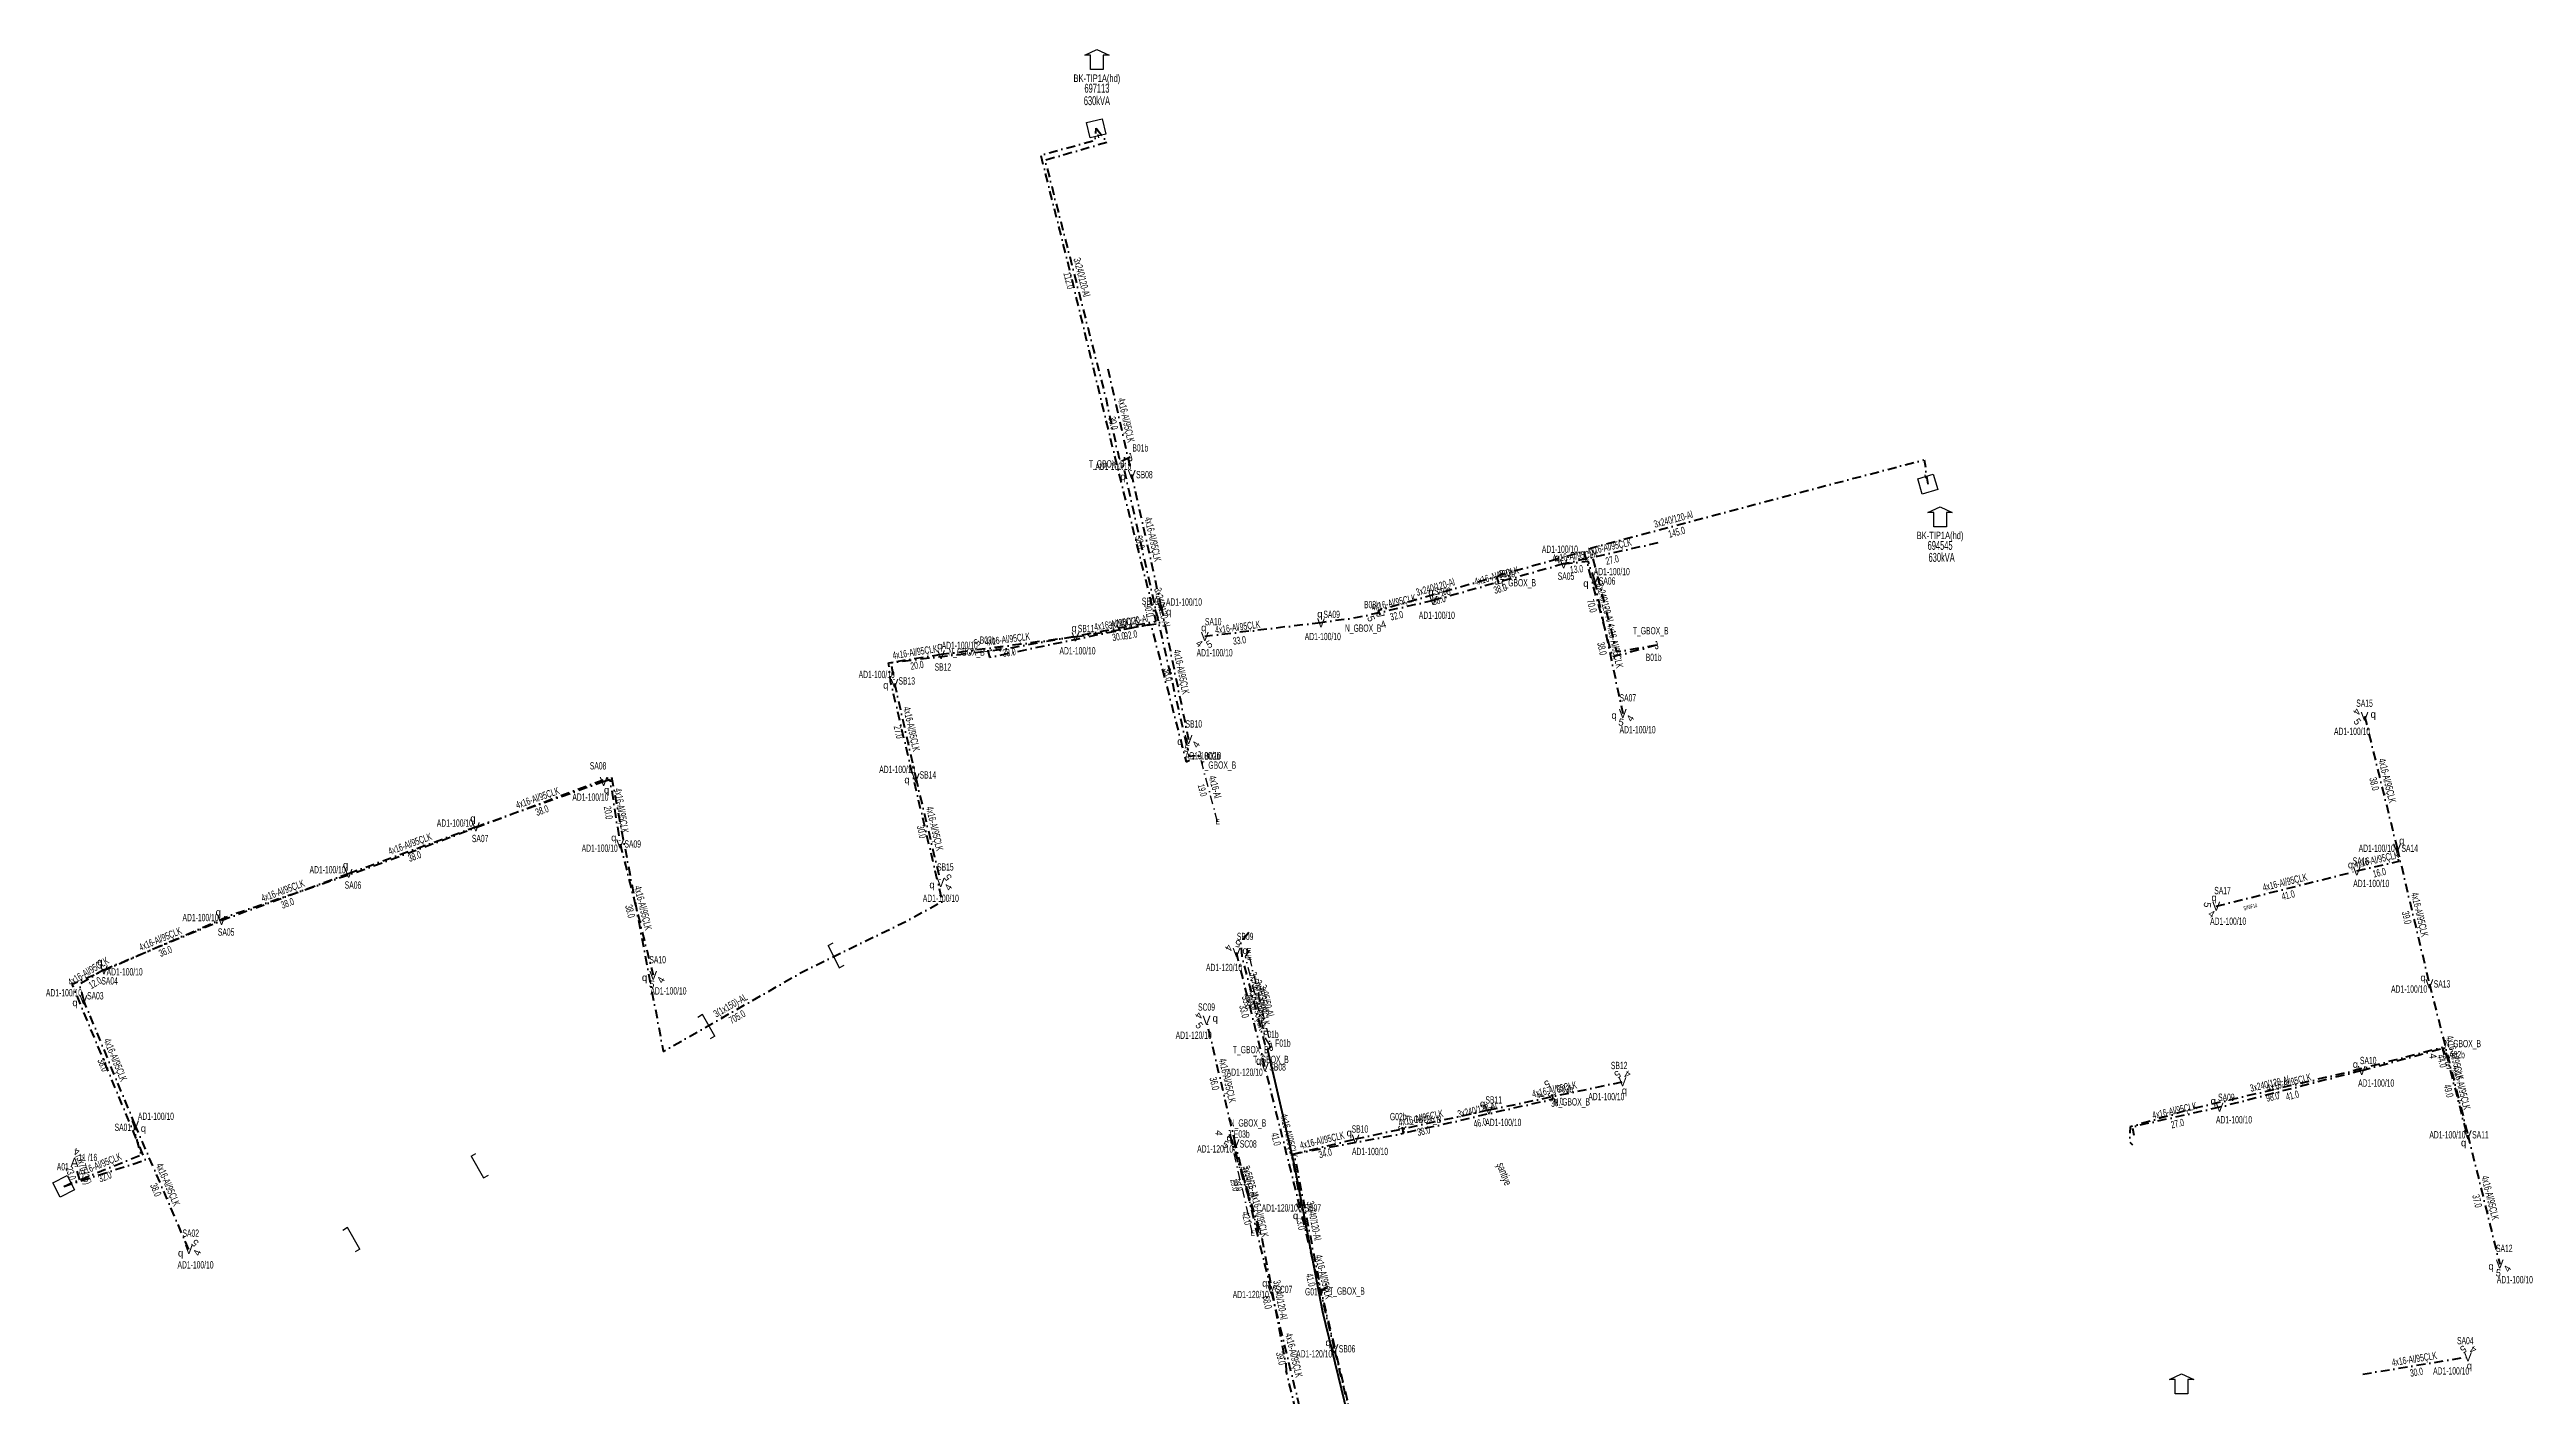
# Model space of a CAD drawing. Header units: millimetres. Extents: x 568462 to 571186, y 4080123 to 4081617.
# Drawn here: x 569454 to 570149, y 4081240 to 4081617 of the extents above; entities that cross this region are included whole.
import ezdxf
from ezdxf.enums import TextEntityAlignment as Align

# ---------------------------------------------------------------- set-up
doc = ezdxf.new("R2010")
doc.units = ezdxf.units.MM
doc.linetypes.add('DASHDOT', pattern=[5, 2.5, -1.25, 0, -1.25])
for name, color, linetype, lineweight in [('DIREK_AYD_YENI', 152, 'Continuous', 25), ('DIREK_BOX_YENI', 5, 'Continuous', 25), ('DIREK_OG_MEVCUT', 16, 'Continuous', 25), ('HAT_ABONE_YERALTI_YENI', 30, 'DASHDOT', 30), ('HAT_AG_YERALTI_MEVCUT', 126, 'DASHDOT', 50), ('HAT_AYD_YERALTI_YENI', 4, 'DASHDOT', 40), ('HAT_BOX_YERALTI_YENI', 5, 'DASHDOT', 50), ('HAT_OG_YERALTI_YENI', 1, 'DASHDOT', 70), ('KULLANICI', 4, 'Continuous', 25), ('NODE_ABONE_YENI', 5, 'Continuous', 25), ('TRAFO_MEVCUT', 5, 'Continuous', 30)]:
    doc.layers.add(name, color=color, linetype=linetype, lineweight=lineweight)
doc.layers.add('NIA_OG', color=6, linetype='Continuous')
doc.styles.add('Direk', font='B_CAD')
doc.styles.get("Standard").update_dxf_attribs({"font": 'Arial'})

# ---------------------------------------------------------------- blocks, each defined once
blk = doc.blocks.new('OG_NIA', base_point=(-43.6726, 128.9236))
at = {"layer": 'NIA_OG'}
for p, q in [((-43.672618, 132.403582), (-45.232618, 132.403582)), ((-43.672618, 125.443582), (-43.672618, 132.403582)), ((-43.672618, 125.443582), (-45.232618, 125.443582))]:
    blk.add_line(p, q, dxfattribs=at)
blk = doc.blocks.new('MEV_BETKOSK')
at = {"layer": 'TRAFO_MEVCUT', "linetype": 'Continuous'}
for p, q in [((-3.4, 2), (0, 3.6)), ((-1.8, 2), (-3.4, 2)), ((-1.8, -2), (-1.8, 2)), ((0, 3.6), (3.4, 2)), ((3.4, 2), (1.8, 2)), ((1.8, 2), (1.8, -2)), ((1.8, -2), (-1.8, -2))]:
    blk.add_line(p, q, dxfattribs=at)
blk = doc.blocks.new('MEV_BINA_KARE')
at = {"layer": 'TRAFO_MEVCUT', "linetype": 'Continuous'}
for p, q in [((-2.25, -2.25), (-2.25, 2.25)), ((-2.25, 2.25), (2.25, 2.25)), ((0, 1.8), (0, 2.7)), ((2.25, 2.25), (2.25, -2.25)), ((2.25, -2.25), (-2.25, -2.25))]:
    blk.add_line(p, q, dxfattribs=at)

msp = doc.modelspace()

# ---------------------------------------------------------------- linework, layer by layer
at = {"layer": 'HAT_ABONE_YERALTI_YENI', "flags": 128}
for points in [[(569781.806556, 4081400.641649), (569776.765681, 4081419.307691)], [(569790.60361, 4081364.559511), (569789.54498, 4081362.909611), (569795.268171, 4081339.740161), (569796.752736, 4081337.522103)], [(569790.744895, 4081362.611949), (569796.752736, 4081337.522103)], [(569791.630873, 4081285.316985), (569785.164116, 4081313.079687)], [(569793.337106, 4081285.521733), (569785.164116, 4081313.079687)]]:
    msp.add_lwpolyline(points, dxfattribs=at)
at = {"layer": 'HAT_AG_YERALTI_MEVCUT', "flags": 128}
msp.add_lwpolyline([(569458.219, 4081298.415), (569462.831715, 4081300.098149), (569461.254, 4081305.132)], dxfattribs=at)
at = {"layer": 'HAT_AYD_YERALTI_YENI', "flags": 128}
for points in [[(569750.990047, 4081527.714448), (569757.728164, 4081498.025781)], [(569766.006761, 4081460.938521), (569757.728164, 4081498.025781)], [(569905.218731, 4081478.906191), (569878.824155, 4081472.987749)], [(569878.824155, 4081472.987749), (569842.240838, 4081462.708601)], [(569878.824155, 4081472.987749), (569885.653742, 4081473.739407), (569887.478837, 4081468.20583)], [(569887.478837, 4081468.20583), (569895.423849, 4081431.045679)], [(569741.931858, 4081452.519221), (569765.605521, 4081456.383882), (569764.267747, 4081460.161127), (569766.006761, 4081460.938521)], [(569766.006761, 4081460.938521), (569773.661105, 4081423.717411)], [(569810.791734, 4081456.486721), (569778.212998, 4081452.630783)], [(569842.240838, 4081462.708601), (569820.929959, 4081457.943563), (569810.791734, 4081456.486721)], [(569741.931858, 4081452.519221), (569704.260156, 4081447.534965)], [(569704.260156, 4081447.534965), (569690.18473, 4081445.304366), (569691.200562, 4081439.489664)], [(569691.200562, 4081439.489664), (569697.147658, 4081413.016498)], [(570103.428601, 4081430.238155), (570112.56006, 4081393.228132)], [(569573.812548, 4081399.261457), (569609.624, 4081411.972)], [(569609.624, 4081411.972), (569611.382792, 4081412.516114), (569614.248156, 4081394.450321)], [(569697.147658, 4081413.016498), (569704.151382, 4081383.600114)], [(569538.128962, 4081386.196938), (569573.812548, 4081399.261457)], [(569614.248156, 4081394.450321), (569623.534226, 4081357.602406)], [(570101.247874, 4081386.861592), (570113.034342, 4081389.603111), (570112.56006, 4081393.228132)], [(570112.56006, 4081393.228132), (570121.602829, 4081355.188868)], [(569502.493981, 4081373.000417), (569538.128962, 4081386.196938)], [(570061.836, 4081376.986), (570101.247874, 4081386.861592)], [(569469.512338, 4081359.169405), (569502.493981, 4081373.000417)], [(569795.08444, 4081331.893033), (569787.103752, 4081364.004983)], [(569469.512338, 4081359.169405), (569462.63842, 4081355.062856), (569463.770358, 4081350.745035)], [(570121.602829, 4081355.188868), (570132.381919, 4081312.870349)], [(569478.251181, 4081315.612348), (569463.770358, 4081350.745035)], [(569786.813352, 4081310.310568), (569778.694734, 4081345.011551)], [(569804.948068, 4081292.358499), (569795.08444, 4081331.893033)], [(570102.631858, 4081330.89972), (570125.861415, 4081337.272467), (570131.799106, 4081314.067699), (570132.381919, 4081312.870349)], [(569857.870578, 4081319.844109), (569895.35806, 4081327.74905)], [(570102.631858, 4081330.89972), (570062.769272, 4081320.597245)], [(569820.482069, 4081311.693106), (569857.870578, 4081319.844109)], [(570062.769272, 4081320.597245), (570038.312806, 4081315.136872), (570038.69, 4081312.81)], [(569458.219, 4081298.415), (569479.936131, 4081307.233152), (569478.197024, 4081313.371175), (569478.251181, 4081315.612348)], [(569493.31575, 4081280.725978), (569478.251181, 4081315.612348)], [(569804.948068, 4081292.358499), (569805.148436, 4081294.136054), (569802.575962, 4081307.365921), (569820.482069, 4081311.693106)], [(570132.381919, 4081312.870349), (570141.333117, 4081276.626087)], [(569796.794517, 4081269.510298), (569786.813352, 4081310.310568)], [(569814.566755, 4081252.858003), (569804.948068, 4081292.358499)], [(569805.997279, 4081231.731781), (569796.794517, 4081269.510298)], [(569823.65924, 4081215.174016), (569814.566755, 4081252.858003)], [(570102.914988, 4081245.744915), (570132.420787, 4081250.594482)]]:
    msp.add_lwpolyline(points, dxfattribs=at)
at = {"layer": 'HAT_BOX_YERALTI_YENI', "flags": 128}
for points in [[(569747.773, 4081595.144), (569750.835292, 4081591.212606), (569733.413537, 4081586.158967), (569750.426466, 4081519.686292), (569754.1502, 4081502.530518), (569757.315193, 4081502.898294)], [(569757.315193, 4081502.898294), (569755.017444, 4081501.743077), (569773.764562, 4081419.055206), (569776.765681, 4081419.307691)], [(569904.851105, 4081450.182493), (569893.76479, 4081448.303022), (569886.367685, 4081477.419285), (569933.715655, 4081490.001376), (569979.967427, 4081502.19265), (569980.942, 4081495.343)], [(569904.851105, 4081450.182493), (569892.584401, 4081446.886555), (569884.557755, 4081476.474973), (569860.477819, 4081469.628717), (569860.578028, 4081467.731927)], [(569827.448918, 4081458.706108), (569826.779832, 4081459.947482), (569859.921444, 4081469.440525), (569860.578028, 4081467.731927)], [(569717.336422, 4081448.800881), (569717.85709, 4081446.792042), (569751.104714, 4081453.748468), (569763.073859, 4081456.101376), (569772.996996, 4081417.431832), (569776.765681, 4081419.307691)], [(569790.557524, 4081369.578829), (569788.285827, 4081366.767753), (569788.600823, 4081362.935292), (569795.061143, 4081338.161001), (569796.752736, 4081337.522103)], [(570125.810241, 4081335.339316), (570125.31371, 4081337.361392), (570098.550428, 4081330.356299), (570055.827572, 4081320.342267), (570037.673247, 4081315.11769), (570037.632863, 4081312.169642), (570037.552095, 4081310.796579), (570038.397, 4081310.019)], [(569875.528286, 4081324.236732), (569875.814026, 4081322.855598), (569834.171307, 4081313.304433), (569833.58143, 4081314.994989)], [(569785.164116, 4081313.079687), (569794.189836, 4081284.071688), (569800.96407, 4081248.407974), (569801.02, 4081246.63)], [(569833.58143, 4081314.994989), (569833.830778, 4081313.196572), (569803.276084, 4081307.474129), (569810.723396, 4081269.359388), (569812.352748, 4081269.92975)], [(569812.352748, 4081269.92975), (569810.826962, 4081269.029834), (569827.459489, 4081199.493307), (569831.537137, 4081185.530675), (569838.087, 4081184.003)], [(569809.872898, 4081210.964045), (569801.02, 4081246.63)]]:
    msp.add_lwpolyline(points, dxfattribs=at)
at = {"layer": 'HAT_BOX_YERALTI_YENI', "linetype": 'ByBlock', "flags": 128}
msp.add_lwpolyline([(569796.752736, 4081337.522103), (569795.752628, 4081336.764847), (569803.270901, 4081304.404831), (569811.183948, 4081263.19788), (569830.418459, 4081184.545357), (569834.860722, 4081184.38382), (569838.087, 4081184.003)], dxfattribs=at)
msp.add_lwpolyline([(569796.752736, 4081337.522103), (569795.752628, 4081336.764847), (569803.270901, 4081304.404831), (569811.183948, 4081263.19788), (569830.418459, 4081184.545357), (569834.860722, 4081184.38382), (569838.087, 4081184.003)], dxfattribs=at)
at = {"layer": 'HAT_OG_YERALTI_YENI', "flags": 128}
msp.add_lwpolyline([(569458.219, 4081298.415), (569481.076674, 4081305.78317), (569460.606424, 4081355.113709), (569505.181555, 4081374.518516), (569543.2442, 4081387.552088), (569611.814898, 4081413.320986), (569626.352713, 4081336.25987), (569665.914795, 4081358.866774), (569694.335501, 4081372.679419), (569704.627498, 4081378.357762), (569690.090763, 4081440.039098), (569689.525384, 4081445.248662), (569722.111722, 4081449.134808), (569764.557342, 4081456.884025), (569752.586846, 4081504.805246), (569739.981837, 4081556.905163), (569732.241489, 4081587.642035), (569747.461087, 4081591.805243), (569747.773, 4081595.144)], dxfattribs=at)

# ---------------------------------------------------------------- block references
at = {"layer": 'NIA_OG'}
for p, rotation in [((569674.118734, 4081362.853941), 205.920049), ((569639.104766, 4081343.546757), 29.744881), ((569574.212574, 4081303.825557), 209.989117), ((569539.56776, 4081283.832137), 29.989117)]:
    msp.add_blockref('OG_NIA', p, dxfattribs=dict(at, rotation=rotation))
at = {"layer": 'TRAFO_MEVCUT'}
for p in [(569747.950535, 4081613.642088), (569747.950535, 4081613.642088), (569984.39812, 4081485.421983), (569984.39812, 4081485.421983), (570052.114596, 4081242.227052), (570052.114596, 4081242.227052)]:
    msp.add_blockref('MEV_BETKOSK', p, dxfattribs=at)
for p, rotation in [((569747.773, 4081595.144), 193.3045939999999), ((569747.773, 4081595.144), 193.3045939999999), ((569980.942, 4081495.343), 16.223894), ((569980.942, 4081495.343), 16.223894), ((569458.219, 4081298.415), 296.597689), ((569458.219, 4081298.415), 296.597689)]:
    msp.add_blockref('MEV_BINA_KARE', p, dxfattribs=dict(at, rotation=rotation))

# ---------------------------------------------------------------- texts
at = {"layer": 'DIREK_AYD_YENI', "width": 0.53}
for s, p in [('AD1-100/10', (569752.55911, 4081500.367815)), ('SB08', (569761.266556, 4081498.025941)), ('AD1-100/10', (569877.783723, 4081477.10969)), ('SA05', (569879.491234, 4081469.551907)), ('AD1-100/10', (569892.330334, 4081470.823131)), ('SB09', (569762.87901, 4081462.509244)), ('AD1-100/10', (569772.363572, 4081462.301526)), ('SA08', (569844.828774, 4081465.32547)), ('SA06', (569891.017229, 4081468.20599)), ('SA10', (569780.562759, 4081456.790554)), ('SA09', (569813.776741, 4081458.823871)), ('AD1-100/10', (569843.279809, 4081458.587217)), ('AD1-100/10', (569709.475612, 4081450.129386)), ('AD1-100/10', (569742.508975, 4081448.612995)), ('SB11', (569744.917045, 4081454.856203)), ('AD1-100/10', (569811.298167, 4081452.621032)), ('AD1-100/10', (569686.203882, 4081441.972577)), ('SB12', (569704.763647, 4081444.07137)), ('AD1-100/10', (569780.963494, 4081448.070907)), ('SB13', (569694.632888, 4081440.174597)), ('SA07', (569896.843272, 4081435.430875)), ('SB10', (569775.120351, 4081428.102607)), ('SA15', (570103.424955, 4081433.923351)), ('AD1-100/10', (569899.571897, 4081426.4871)), ('AD1-100/10', (570099.915924, 4081426.028279)), ('SA08', (569608.066961, 4081416.357196)), ('AD1-100/10', (569691.966007, 4081415.346708)), ('SB14', (569700.557587, 4081413.805412)), ('AD1-100/10', (569777.748536, 4081419.157707)), ('AD1-100/10', (569605.92182, 4081407.587124)), ('AD1-100/10', (569567.909876, 4081400.307529)), ('SA07', (569574.999562, 4081395.96889)), ('AD1-100/10', (569608.525296, 4081393.260759)), ('SA09', (569617.786548, 4081394.450481)), ('AD1-100/10', (570106.832388, 4081393.228292)), ('SA14', (570116.098453, 4081393.228292)), ('AD1-100/10', (569532.22629, 4081387.214028)), ('SB15', (569705.455625, 4081387.98531)), ('SA16', (570102.419146, 4081389.671788)), ('SA06', (569539.338354, 4081382.912524)), ('AD1-100/10', (569704.188944, 4081379.215238)), ('SA17', (570063.602114, 4081381.371196)), ('AD1-100/10', (570105.298296, 4081383.361592)), ('AD1-100/10', (569496.591309, 4081373.798877)), ('AD1-100/10', (570065.170761, 4081372.776124)), ('SA05', (569503.778776, 4081369.74476)), ('SB09', (569789.524558, 4081368.50757)), ('AD1-100/10', (569475.315134, 4081358.573946)), ('SA10', (569624.781934, 4081361.987601)), ('AD1-120/10', (569783.60326, 4081359.795107)), ('AD1-100/10', (569458.299396, 4081352.717693)), ('SA03', (569467.088617, 4081351.85821)), ('SA04', (569471.090559, 4081356.045431)), ('AD1-100/10', (569627.808157, 4081353.224891)), ('AD1-100/10', (570115.916653, 4081353.750158)), ('SA13', (570125.141221, 4081355.189668)), ('SC09', (569778.694056, 4081348.696747)), ('AD1-120/10', (569775.09419, 4081340.801675)), ('AD1-120/10', (569789.402018, 4081330.437772)), ('SB08', (569798.622832, 4081331.893193)), ('SB12', (569894.402426, 4081332.309246)), ('SA10', (570104.448273, 4081333.709691)), ('AD1-100/10', (569890.803427, 4081323.592463)), ('SA09', (570064.656535, 4081323.404646)), ('AD1-100/10', (570106.68228, 4081327.39972)), ('AD1-100/10', (569484.081436, 4081318.072495)), ('SB11', (569859.225541, 4081322.654305)), ('AD1-100/10', (570066.819694, 4081317.097245)), ('SA01', (569474.809878, 4081314.974043)), ('SC08', (569790.393631, 4081310.310728)), ('SB10', (569821.695444, 4081314.503302)), ('AD1-100/10', (569861.921, 4081316.344109)), ('AD1-100/10', (570126.654248, 4081312.870509)), ('SA11', (570135.920312, 4081312.870509)), ('AD1-120/10', (569781.118609, 4081308.912806)), ('AD1-100/10', (569824.532491, 4081308.193106)), ('AD1-120/10', (569799.220396, 4081292.358659)), ('SB07', (569808.48646, 4081292.358659)), ('SA02', (569493.852883, 4081285.286174)), ('AD1-100/10', (569495.185685, 4081276.395603)), ('SA12', (570142.606994, 4081281.011283)), ('AD1-120/10', (569791.105656, 4081268.083906)), ('SC07', (569800.374795, 4081269.510458)), ('AD1-100/10', (570145.570975, 4081272.246365)), ('SA04', (570131.673929, 4081255.154678)), ('AD1-120/10', (569808.875744, 4081251.441804)), ('SB06', (569818.105148, 4081252.858163)), ('AD1-100/10', (570127.707678, 4081246.651941))]:
    msp.add_text(s, height=2.05, dxfattribs=at).set_placement(p, align=Align.MIDDLE_CENTER)
at = {"layer": 'DIREK_AYD_YENI', "style": 'Direk'}
for p in [(569757.728164, 4081498.025781), (569878.824155, 4081472.987749), (569842.240838, 4081462.708601), (569887.478837, 4081468.20583), (569766.006761, 4081460.938521), (569810.791734, 4081456.486721), (569741.931858, 4081452.519221), (569778.212998, 4081452.630783), (569704.260156, 4081447.534965), (569691.200562, 4081439.489664), (569895.423849, 4081431.045679), (570103.428601, 4081430.238155), (569773.661105, 4081423.717411), (569609.624, 4081411.972), (569697.147658, 4081413.016498), (569573.812548, 4081399.261457), (569614.248156, 4081394.450321), (570112.56006, 4081393.228132), (569538.128962, 4081386.196938), (570101.247874, 4081386.861592), (569704.151382, 4081383.600114), (569502.493981, 4081373.000417), (570061.836, 4081376.986), (569469.512338, 4081359.169405), (569787.103752, 4081364.004983), (569623.534226, 4081357.602406), (570121.602829, 4081355.188868), (569463.770358, 4081350.745035), (569778.694734, 4081345.011551), (569795.08444, 4081331.893033), (570102.631858, 4081330.89972), (569895.35806, 4081327.74905), (569857.870578, 4081319.844109), (570062.769272, 4081320.597245), (569478.251181, 4081315.612348), (569786.813352, 4081310.310568), (569820.482069, 4081311.693106), (570132.381919, 4081312.870349), (569804.948068, 4081292.358499), (569493.31575, 4081280.725978), (570141.333117, 4081276.626087), (569796.794517, 4081269.510298), (569814.566755, 4081252.858003), (570132.420787, 4081250.594482)]:
    msp.add_text('V', height=2.5, dxfattribs=at).set_placement(p, align=Align.MIDDLE_CENTER)
at = {"layer": 'DIREK_AYD_YENI', "color": 4, "style": 'Direk'}
for p in [(569755.289186, 4081497.476795), (569877.056388, 4081474.755516), (569841.629725, 4081465.132759), (569885.065851, 4081467.551997), (569768.100135, 4081459.573166), (569810.466992, 4081458.96554), (569703.900518, 4081450.008962), (569741.566467, 4081454.992375), (569777.919155, 4081455.113455), (569688.7489, 4081439.000426), (569892.979103, 4081430.522981), (570105.855813, 4081430.83702), (569771.212348, 4081423.213836), (569610.460206, 4081409.615995), (569694.711994, 4081412.452988), (569572.96468, 4081401.613291), (569612.480389, 4081396.218088), (570113.857446, 4081395.366453), (569537.26511, 4081388.542947), (570099.480107, 4081388.629359), (569701.719363, 4081383.021077), (569501.57627, 4081375.325886), (570061.228351, 4081379.411028), (569468.385037, 4081361.400816), (569789.529947, 4081364.607958), (569621.110021, 4081356.99148), (570119.835062, 4081356.956635), (569461.400173, 4081349.949911), (569781.129, 4081345.581071), (569793.316673, 4081333.6608), (570100.864091, 4081332.667486), (569895.873888, 4081325.302844), (569856.102811, 4081321.611876), (570061.001505, 4081322.365012), (569480.571044, 4081314.681871), (569785.045585, 4081312.078335), (569818.714302, 4081313.460873), (570131.204126, 4081310.666488), (569803.651749, 4081290.222162), (569491.020594, 4081279.734888), (570138.906039, 4081276.026674), (569795.02675, 4081271.278065), (569812.798989, 4081254.62577), (570132.826246, 4081248.127581)]:
    msp.add_text('q', height=2, dxfattribs=at).set_placement(p, align=Align.MIDDLE_CENTER)
at = {"layer": 'DIREK_AYD_YENI', "color": 32, "style": 'Direk'}
for s, rotation, p in [('4', 321.749984, (569776.665262, 4081450.667492)), ('5', 389.249983, (569779.43455, 4081450.449543)), ('5', 349.568402, (569894.971195, 4081428.587)), ('4', 417.068402, (569897.52215, 4081429.686586)), ('4', 238.859739, (570101.288841, 4081431.530992)), ('5', 306.359739, (570101.415324, 4081428.756022)), ('5', 349.120602, (569773.18925, 4081421.262345)), ('4', 416.620601, (569775.74872, 4081422.34196)), ('5', 125.892173, (569706.176687, 4081385.065768)), ('4', 418.392173, (569706.280521, 4081382.289859)), ('5', 261.567196, (570059.363029, 4081377.352624)), ('4', 329.067195, (570060.550919, 4081374.841573)), ('4', 238.956787, (569784.961805, 4081365.294194)), ('5', 171.456787, (569787.47514, 4081366.477244)), ('5', 351.644623, (569623.170945, 4081355.128941)), ('4', 419.144622, (569625.680388, 4081356.320223)), ('4', 238.168032, (569776.570738, 4081346.330126)), ('5', 305.668032, (569776.663712, 4081343.553831)), ('5', 214.407448, (569893.945374, 4081329.81165)), ('4', 146.907449, (569896.723042, 4081329.843524)), ('5', 135.855565, (569495.056924, 4081282.519944)), ('4', 428.355566, (569495.639477, 4081279.803864)), ('4', 418.872663, (570143.473168, 4081275.333732)), ('5', 351.372663, (570140.958099, 4081274.154374)), ('5', 211.833674, (570131.102149, 4081252.718439)), ('4', 144.333675, (570133.878446, 4081252.625548))]:
    msp.add_text(s, height=2, rotation=rotation, dxfattribs=at).set_placement(p, align=Align.MIDDLE_CENTER)
at = {"layer": 'DIREK_BOX_YENI', "width": 0.53}
for s, p in [('B01b', (569760.115701, 4081505.510265)), ('T_GBOX_B', (569750.707531, 4081501.03133)), ('B02b', (569862.993646, 4081470.26467)), ('T_GBOX_B', (569866.077336, 4081467.701947)), ('B03b', (569825.070373, 4081461.57278)), ('B03b', (569717.312088, 4081451.612356)), ('N_GBOX_B', (569822.622687, 4081454.96639)), ('T_GBOX_B', (569903.247716, 4081454.255039)), ('N_GBOX_B', (569711.400852, 4081448.272514)), ('B01b', (569904.066652, 4081446.771536)), ('T_GBOX_B', (569781.998786, 4081416.56769)), ('B02b', (569780.352057, 4081419.117095)), ('F01b', (569796.752736, 4081341.022103)), ('F01b', (569800.108146, 4081338.586733)), ('N_GBOX_B', (570130.968388, 4081338.452772)), ('T_GBOX_B', (569791.076617, 4081336.761144)), ('T_GBOX_B', (569796.752736, 4081334.022103)), ('A02b', (570129.335067, 4081335.352754)), ('G03b', (569879.176821, 4081325.743911)), ('G02b', (569832.432881, 4081317.980185)), ('T_GBOX_B', (569839.561977, 4081317.200757)), ('N_GBOX_B', (569881.102684, 4081322.102882)), ('N_GBOX_B', (569790.322262, 4081316.193143)), ('E03b', (569788.566505, 4081313.093765)), ('G01b', (569808.633641, 4081268.855831)), ('T_GBOX_B', (569818.074315, 4081269.066993))]:
    msp.add_text(s, height=2.05, dxfattribs=at).set_placement(p, align=Align.MIDDLE_CENTER)
at = {"layer": 'DIREK_BOX_YENI', "style": 'Direk', "width": 0.8}
for rotation, p in [(14.672235, (569757.315193, 4081502.898294)), (284.036243, (569860.578028, 4081467.731927)), (279.977713, (569827.448918, 4081458.706108)), (12.295266, (569904.851105, 4081450.182493)), (280.35332, (569717.336422, 4081448.800881)), (12.407419, (569776.765681, 4081419.307691)), (13.507839, (569796.752736, 4081337.522103)), (13.507839, (569796.752736, 4081337.522103)), (12.898751, (570125.810241, 4081335.339316)), (287.306731, (569875.528286, 4081324.236732)), (9.9095, (569785.164116, 4081313.079687)), (284.036243, (569833.58143, 4081314.994989)), (16.658994, (569812.352748, 4081269.92975))]:
    msp.add_text('J', height=2.25, rotation=rotation, dxfattribs=at).set_placement(p, align=Align.MIDDLE_CENTER)
at = {"layer": 'DIREK_BOX_YENI', "color": 32, "style": 'Direk'}
for s, rotation, p in [('5', 292.539581, (569824.862796, 4081457.632808)), ('4', 376.755023, (569828.256103, 4081456.024979)), ('5', 232.430501, (569714.336033, 4081451.002837)), ('4', 94.969447, (569720.506191, 4081449.06336)), ('4', 276.565884, (570122.624478, 4081334.964082)), ('5', 377.513254, (570126.796304, 4081332.330811)), ('4', 276.51184, (569872.380827, 4081323.864335)), ('5', 203.748606, (569874.22167, 4081327.098564)), ('4', 264.049604, (569782.206101, 4081313.376233)), ('5', 339.138711, (569784.068642, 4081310.118894))]:
    msp.add_text(s, height=2, rotation=rotation, dxfattribs=at).set_placement(p, align=Align.MIDDLE_CENTER)
at = {"layer": 'DIREK_OG_MEVCUT', "width": 0.53}
for s, p in [('A01', (569457.970042, 4081303.921372)), ('11 /16', (569464.989043, 4081306.50892))]:
    msp.add_text(s, height=2.05, dxfattribs=at).set_placement(p, align=Align.MIDDLE_CENTER)
at = {"layer": 'DIREK_OG_MEVCUT', "style": 'Direk'}
msp.add_text('A', height=2.5, dxfattribs=at).set_placement((569461.254, 4081305.132), align=Align.MIDDLE_CENTER)
at = {"layer": 'DIREK_OG_MEVCUT', "color": 32, "style": 'Direk'}
msp.add_text('4', height=2, rotation=168.388062, dxfattribs=at).set_placement((569461.846405, 4081308.083046), align=Align.MIDDLE_CENTER)
at = {"layer": 'HAT_ABONE_YERALTI_YENI', "lineweight": 30, "width": 0.53}
for s, rotation, p in [('19.0', 285.112561, (569778.465515, 4081409.753061)), ('28.0', 283.875138, (569791.581378, 4081351.121051)), ('26.0', 283.466101, (569792.922184, 4081349.869087)), ('29.0', 283.112085, (569787.569655, 4081299.005508)), ('29.0', 286.519019, (569788.435694, 4081299.059026))]:
    msp.add_text(s, height=1.9, rotation=rotation, dxfattribs=at).set_placement(p, align=Align.TOP_CENTER)
for s, rotation, p in [('4x16-Al', 285.112561, (569780.106721, 4081410.196279)), ('3x70/35-Al', 283.875138, (569793.231773, 4081351.528722)), ('3x95/50-Al', 283.466101, (569794.575447, 4081350.264966)), ('3x35/16-Al', 283.112085, (569789.225333, 4081299.391164)), ('3x50/25-Al', 286.519019, (569790.065527, 4081299.542394))]:
    msp.add_text(s, height=2.05, rotation=rotation, dxfattribs=at).set_placement(p, align=Align.CENTER)
at = {"layer": 'HAT_AG_YERALTI_MEVCUT', "lineweight": 30, "width": 0.53}
msp.add_text('(3x70+35)', height=2.05, rotation=287.400324, dxfattribs=at).set_placement((569462.85408, 4081302.869153), align=Align.CENTER)
msp.add_text('23.0', height=2.05, rotation=287.400324, dxfattribs=at).set_placement((569461.231875, 4081302.360775), align=Align.TOP_CENTER)
at = {"layer": 'HAT_AYD_YERALTI_YENI', "lineweight": 30, "width": 0.53}
for s, rotation, p in [('30.0', 282.787185, (569753.530186, 4081512.681983)), ('38.0', 282.583244, (569761.037879, 4081479.296972)), ('13.0', 6.280647, (569882.331937, 4081472.51868)), ('27.0', 372.638356, (569892.20742, 4081475.117565)), ('38.0', 375.694253, (569860.762425, 4081467.029864)), ('32.0', 372.603822, (569831.770875, 4081459.496565)), ('30.0', 9.271594, (569753.905637, 4081453.612656)), ('33.0', 367.549422, (569787.781973, 4081452.558678)), ('38.0', 282.0684, (569890.620129, 4081449.448037)), ('20.0', 369.005045, (569697.355486, 4081445.580143)), ('38.0', 367.536897, (569723.207497, 4081449.184437)), ('38.0', 281.6206, (569769.001356, 4081442.156751)), ('27.0', 282.661088, (569693.344779, 4081426.066775)), ('38.0', 283.859738, (570107.169078, 4081411.529529)), ('38.0', 19.54107, (569592.002495, 4081404.815582)), ('20.0', 279.01245, (569611.975968, 4081403.350066)), ('30.0', 283.392172, (569699.822634, 4081398.111433)), ('38.0', 20.108752, (569556.262987, 4081391.931012)), ('16.0', 13.094108, (570107.333676, 4081387.404452)), ('41.0', 14.067194, (570081.748538, 4081381.099286)), ('38.0', 20.320846, (569520.606657, 4081378.801579)), ('38.0', 284.144621, (569618.066961, 4081375.818649)), ('39.0', 283.372256, (570116.25449, 4081374.011915)), ('36.0', 22.750976, (569486.331877, 4081365.301046)), ('12.0', 390.854526, (569466.51131, 4081356.38643)), ('33.0', 283.956785, (569790.26919, 4081347.743997)), ('38.0', 292.400243, (569470.224907, 4081332.854778)), ('44.0', 284.290128, (570126.168675, 4081333.819801)), ('36.0', 283.168031, (569781.926393, 4081327.467423)), ('41.0', 374.490985, (570082.913258, 4081324.925523)), ('49.0', 284.35301, (570128.006792, 4081325.459372)), ('38.0', 11.907448, (569876.789701, 4081322.96487)), ('41.0', 284.008953, (569799.191535, 4081311.920003)), ('38.0', 12.298523, (569839.357378, 4081314.938114)), ('27.0', 372.585954, (570050.726257, 4081317.037484)), ('34.0', 13.585614, (569811.728679, 4081308.703296)), ('32.0', 22.09975, (569469.397408, 4081302.036473)), ('38.0', 293.355565, (569485.003113, 4081297.832192)), ('42.0', 283.746557, (569790.978282, 4081289.70845)), ('37.0', 283.872662, (570136.032312, 4081294.544418)), ('41.0', 283.68563, (569808.931544, 4081272.407146)), ('39.0', 283.690483, (569800.570047, 4081250.419864)), ('30.0', 9.333674, (570117.805744, 4081247.330952))]:
    msp.add_text(s, height=2.05, rotation=rotation, dxfattribs=at).set_placement(p, align=Align.TOP_CENTER)
for rotation, p in [(282.787185, (569755.188024, 4081513.058245)), (282.583244, (569762.697046, 4081479.66733)), (372.638356, (569891.835466, 4081476.776375)), (375.694253, (569860.302568, 4081468.666486)), (6.280647, (569882.14596, 4081474.208476)), (372.603822, (569831.399921, 4081461.155599)), (9.271594, (569753.631742, 4081455.290447)), (367.549422, (569787.558625, 4081454.243942)), (369.005045, (569697.089399, 4081447.259189)), (367.536897, (569722.984517, 4081450.86975)), (282.0684, (569892.282557, 4081449.803472)), (281.6206, (569770.666511, 4081442.499182)), (282.661088, (569695.003441, 4081426.439387)), (283.859738, (570108.819583, 4081411.936757)), (19.54107, (569591.433875, 4081406.417666)), (279.01245, (569613.65498, 4081403.616369)), (283.392172, (569701.476406, 4081398.505179)), (20.108752, (569555.678522, 4081393.527383)), (13.094108, (570106.948539, 4081389.060251)), (20.320846, (569520.016286, 4081380.395776)), (284.144621, (569619.715421, 4081376.234078)), (14.067194, (570081.335336, 4081382.748306)), (283.372256, (570117.908399, 4081374.405085)), (22.750976, (569485.674442, 4081366.868776)), (390.854526, (569465.639448, 4081357.845832)), (283.956785, (569791.919002, 4081348.15402)), (292.400243, (569471.796632, 4081333.502605)), (284.290128, (570127.816074, 4081334.239416)), (283.168031, (569783.581694, 4081327.854696)), (11.907448, (569876.438937, 4081324.628289)), (374.490985, (570082.487871, 4081326.571441)), (284.35301, (570129.653729, 4081325.880794)), (12.298523, (569838.995269, 4081316.599101)), (372.585954, (570050.355821, 4081318.696633)), (284.008953, (569800.840973, 4081312.331528)), (13.585614, (569811.329352, 4081310.35573)), (22.09975, (569468.757834, 4081303.611574)), (293.355565, (569486.563819, 4081298.506133)), (283.872662, (570137.682724, 4081294.952018)), (283.746557, (569792.629587, 4081290.112417)), (283.68563, (569810.583279, 4081272.809356)), (283.690483, (569802.221748, 4081250.822215)), (9.333674, (570117.530031, 4081249.008445))]:
    msp.add_text('4x16-Al/95ÇLK', height=2.05, rotation=rotation, dxfattribs=at).set_placement(p, align=Align.CENTER)
at = {"layer": 'HAT_BOX_YERALTI_YENI', "lineweight": 30, "width": 0.53}
for s, rotation, p in [('112.0', 284.35604, (569741.096544, 4081552.711875)), ('145.0', 14.881658, (569910.25997, 4081482.88884)), ('38.0', 15.983766, (569843.584698, 4081463.876865)), ('90.0', 282.77423, (569763.562041, 4081460.211198)), ('70.0', 285.177727, (569887.750728, 4081461.458222)), ('92.0', 11.12146, (569757.253242, 4081454.090884)), ('35.0', 284.615378, (569791.008488, 4081350.333667)), ('98.0', 373.191707, (570077.382979, 4081324.521713)), ('46.0', 372.91792, (569855.182688, 4081317.251528)), ('73.0', 281.05584, (569806.165516, 4081288.253758)), ('68.0', 280.755065, (569796.741884, 4081266.081212))]:
    msp.add_text(s, height=2.05, rotation=rotation, dxfattribs=at).set_placement(p, align=Align.TOP_CENTER)
for s, rotation, p in [('3x240/120-Al', 284.35604, (569742.743459, 4081553.133384)), ('3x240/120-Al', 14.881658, (569909.82337, 4081484.53182)), ('3x240/120-Al', 282.77423, (569765.219965, 4081460.587085)), ('3x240/120-Al', 15.983766, (569843.116578, 4081465.511142)), ('3x240/120-Al', 285.177727, (569889.391429, 4081461.903306)), ('3x240/120-Al', 11.12146, (569756.92533, 4081455.758959)), ('3x50/25-Al/95ÇLK', 284.615378, (569792.653479, 4081350.762626)), ('3x240/120-Al', 373.191707, (570076.995022, 4081326.176853)), ('3x240/120-Al', 372.91792, (569854.802645, 4081318.908503)), ('3x240/120-Al', 281.05584, (569807.833965, 4081288.579759)), ('3x240/120-Al', 280.755065, (569798.412021, 4081266.39845))]:
    msp.add_text(s, height=2.05, rotation=rotation, dxfattribs=at).set_placement(p, align=Align.CENTER)
at = {"layer": 'HAT_OG_YERALTI_YENI', "lineweight": 30, "width": 0.53}
msp.add_text('3(1x150)-AL', height=2.05, rotation=29.744881, dxfattribs=at).set_placement((569645.712036, 4081348.301328), align=Align.CENTER)
msp.add_text('705.0', height=2.05, rotation=29.744881, dxfattribs=at).set_placement((569646.555472, 4081346.825315), align=Align.TOP_CENTER)
at = {"layer": 'KULLANICI', "width": 0.53}
for s, height, rotation, p in [('SINIF14', 1.1514, 14.2478, (570071.3892, 4081376.8139)), ('SINIF14', 1.1514, 14.2478, (570071.3892, 4081376.8139)), ('şantiye', 2.2378, 290.9151, (569862.20711, 4081301.905834)), ('şantiye', 2.2378, 290.9151, (569862.20711, 4081301.905834))]:
    msp.add_text(s, height=height, rotation=rotation, dxfattribs=at).set_placement(p, align=Align.MIDDLE_CENTER)
at = {"layer": 'NODE_ABONE_YENI', "style": 'Direk'}
for p in [(569781.806556, 4081400.641649), (569790.60361, 4081364.559511), (569790.744895, 4081362.611949), (569791.630873, 4081285.316985), (569793.337106, 4081285.521733)]:
    msp.add_text('E', height=1.4, dxfattribs=at).set_placement(p, align=Align.MIDDLE_CENTER)
at = {"layer": 'TRAFO_MEVCUT', "width": 0.6}
for s, height, p in [('BK-TIP1A(hd)', 2.1, (569747.950535, 4081608.142088)), ('BK-TIP1A(hd)', 2.1, (569747.950535, 4081608.142088)), ('630kVA', 2.5, (569747.950535, 4081601.642088)), ('630kVA', 2.5, (569747.950535, 4081601.642088)), ('697113', 2.5, (569747.950535, 4081605.142088)), ('697113', 2.5, (569747.950535, 4081605.142088)), ('BK-TIP1A(hd)', 2.1, (569984.39812, 4081479.921983)), ('BK-TIP1A(hd)', 2.1, (569984.39812, 4081479.921983)), ('694545', 2.5, (569984.39812, 4081476.921983)), ('694545', 2.5, (569984.39812, 4081476.921983)), ('630kVA', 2.5, (569984.828542, 4081473.565457)), ('630kVA', 2.5, (569984.828542, 4081473.565457))]:
    msp.add_text(s, height=height, dxfattribs=at).set_placement(p, align=Align.CENTER)

doc.saveas('drawing.dxf')
